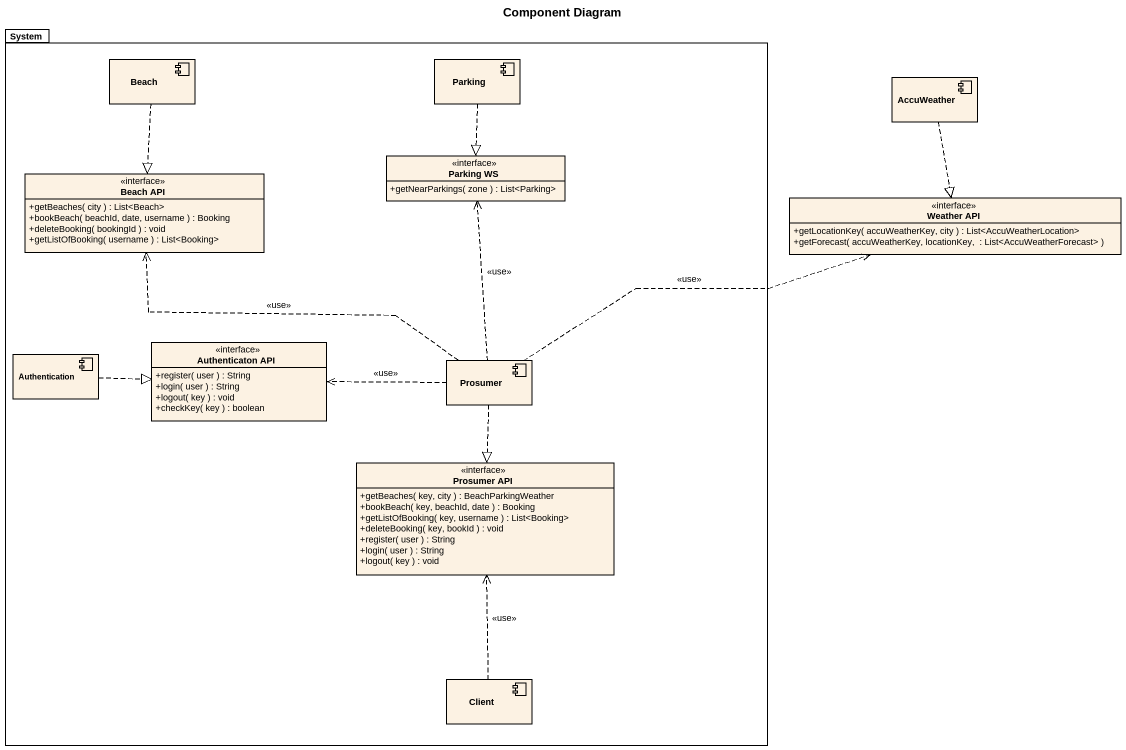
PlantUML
@startuml
title Component Diagram
allowmixing
hide circle
hide empty members
skinparam classAttributeIconSize 0
package System {
  component Beach
  component Parking
  interface "Parking WS" as Parking_WS {
    +getNearParkings( zone ) : List<Parking>
  }
  interface "Beach API" as Beach_API {
    +getBeaches( city ) : List<Beach>
    +bookBeach( beachId, date, username ) : Booking
    +deleteBooking( bookingId ) : void
    +getListOfBooking( username ) : List<Booking>
  }
  component Authentication
  interface "Authenticaton API" as Authenticaton_API {
    +register( user ) : String
    +login( user ) : String
    +logout( key ) : void
    +checkKey( key ) : boolean
  }
  component Prosumer
  interface "Prosumer API" as Prosumer_API {
    +getBeaches( key, city ) : BeachParkingWeather
    +bookBeach( key, beachId, date ) : Booking
    +getListOfBooking( key, username ) : List<Booking>
    +deleteBooking( key, bookId ) : void
    +register( user ) : String
    +login( user ) : String
    +logout( key ) : void
  }
  component Client
}
component AccuWeather
interface "Weather API" as Weather_API {
  +getLocationKey( accuWeatherKey, city ) : List<AccuWeatherLocation>
  +getForecast( accuWeatherKey, locationKey,  : List<AccuWeatherForecast> )
}
Beach ..|> Beach_API
Parking ..|> Parking_WS
AccuWeather ..|> Weather_API
Authentication .right.|> Authenticaton_API
Prosumer .up.> Parking_WS : <<use>>
Prosumer .left.> Beach_API : <<use>>
Prosumer .right.> Weather_API : <<use>>
Prosumer .left.> Authenticaton_API : <<use>>
Prosumer ..|> Prosumer_API
Client .up.> Prosumer_API : <<use>>
@enduml
